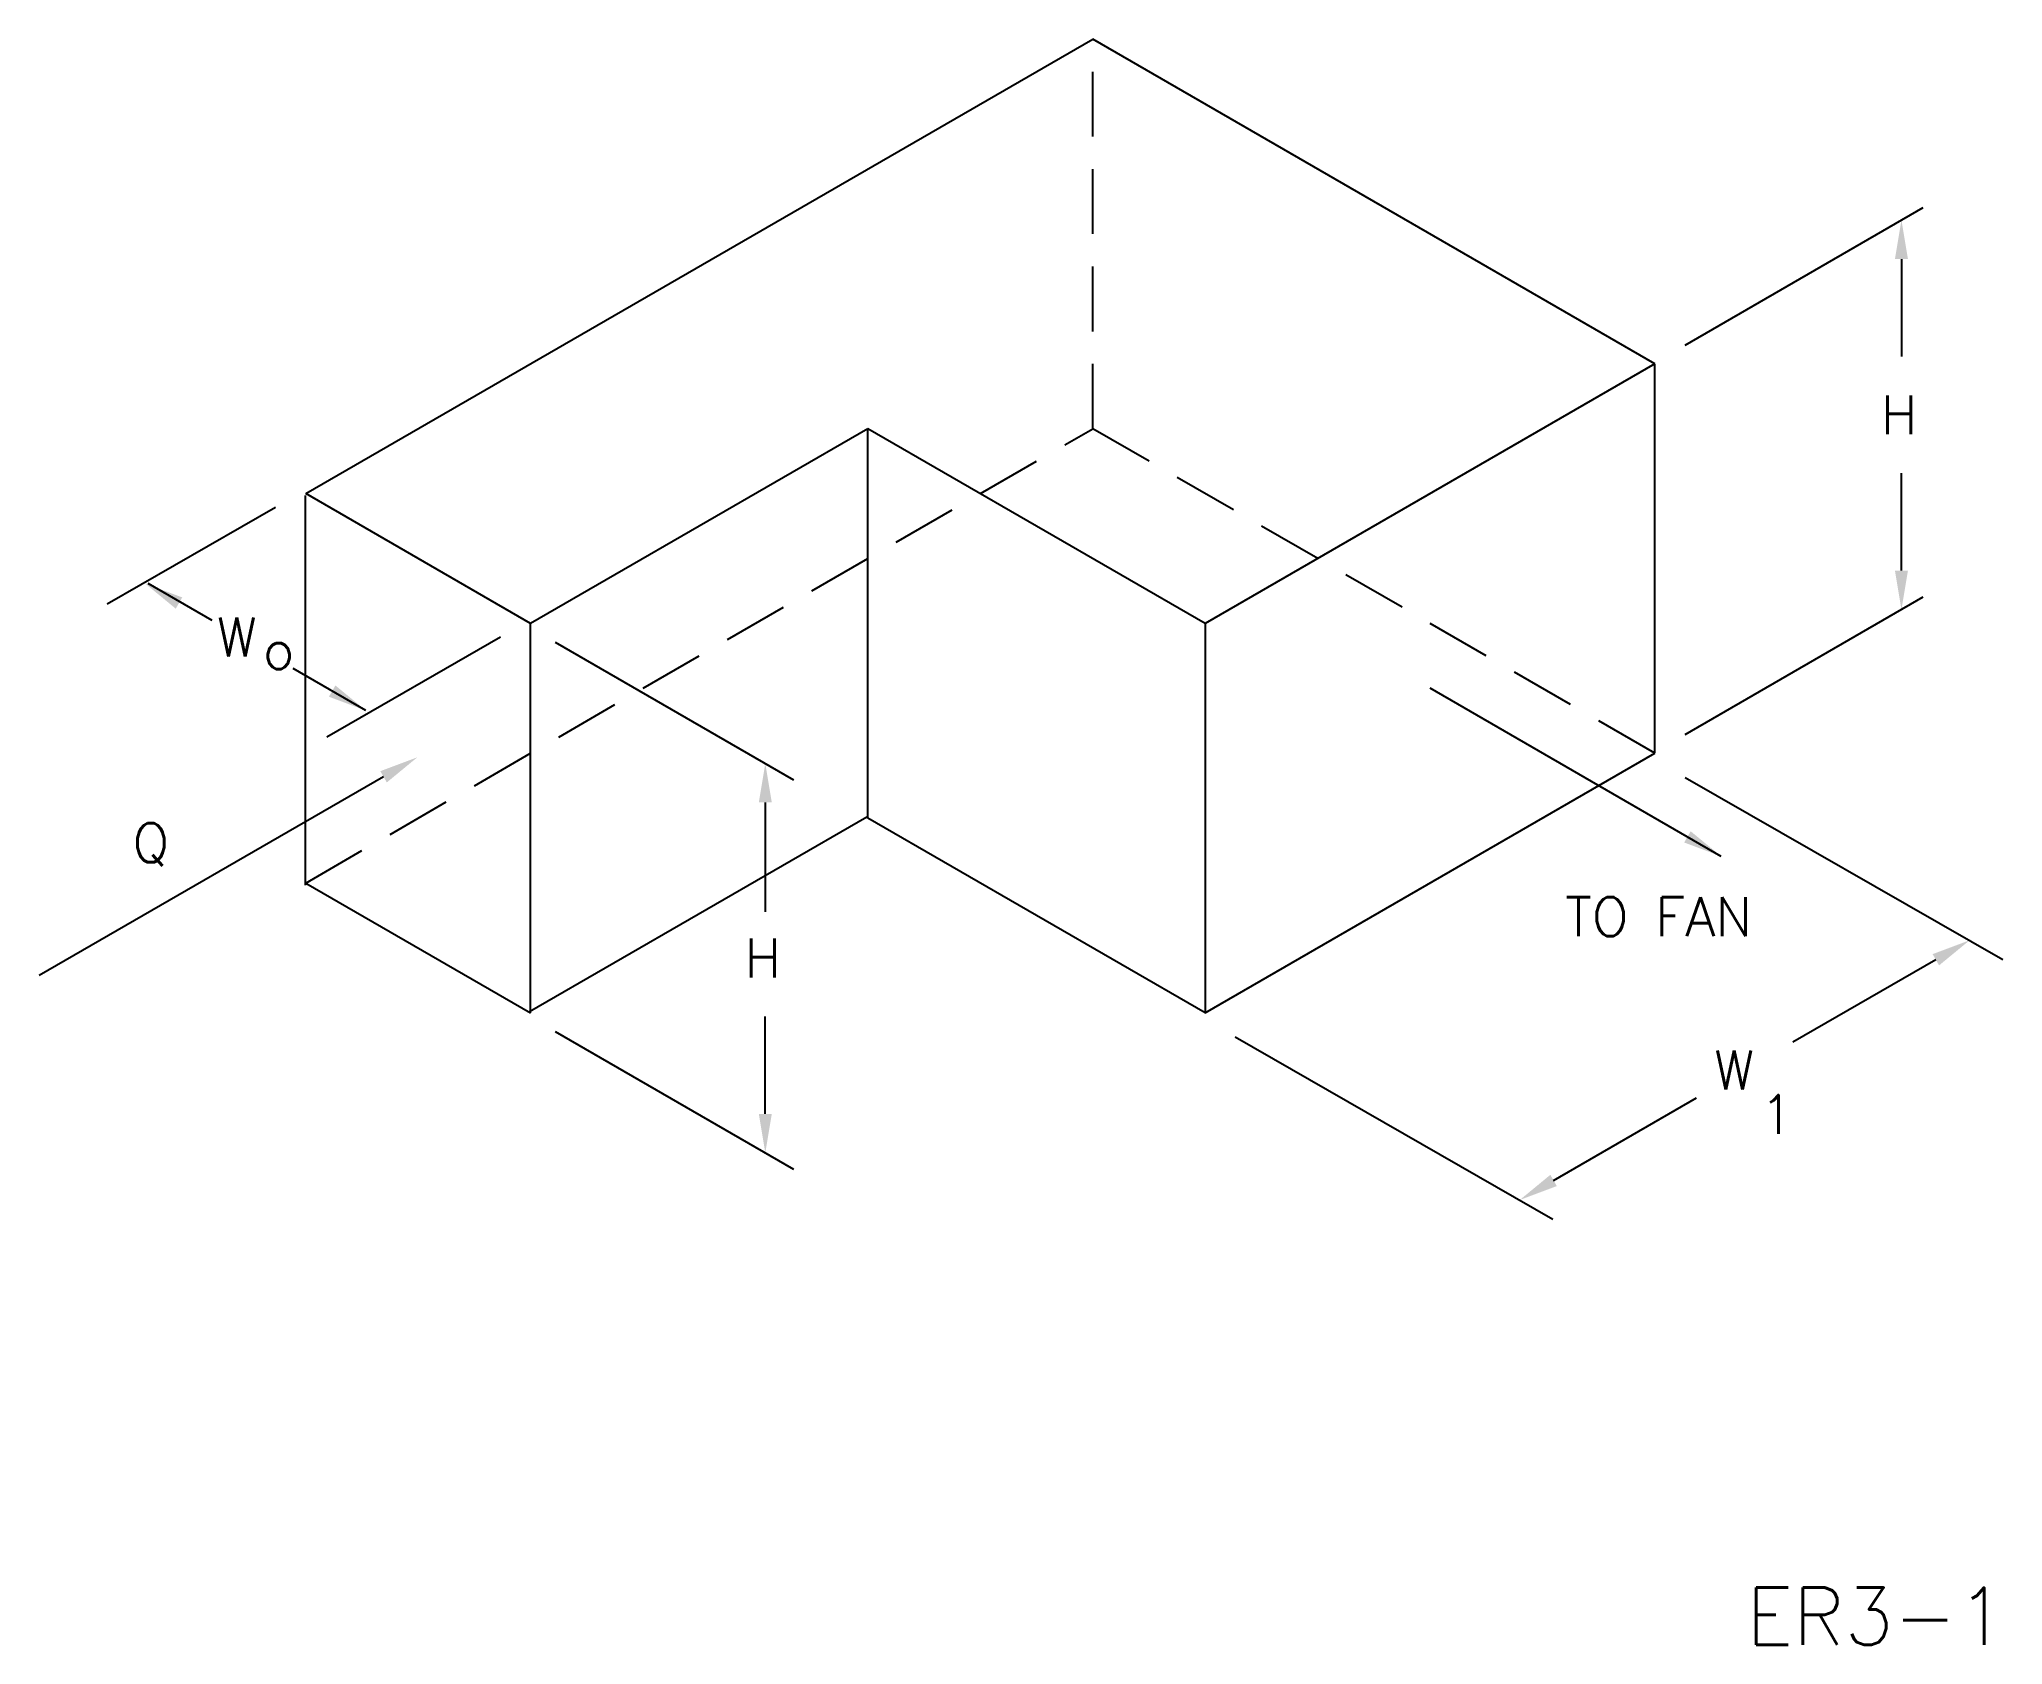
# Model space of a CAD drawing. Extents: x 1.65 to 9.22, y 1.26 to 7.45.
import ezdxf

# ---------------------------------------------------------------- set-up
doc = ezdxf.new("R2010")
doc.units = 0
doc.header["$MEASUREMENT"] = 0
doc.linetypes.add('HIDDEN', pattern=[0.375, 0.25, -0.125])
doc.layers.get('0').update_dxf_attribs({"linetype": 'CONTINUOUS'})
doc.layers.add('NUMBER', color=7, linetype='CONTINUOUS')
doc.styles.add('ROMANS', font='romans')

msp = doc.modelspace()

# ---------------------------------------------------------------- linework, layer by layer
for p, q in [((2.6798, 5.6964), (5.7109, 7.4464)), ((7.8759, 6.1964), (5.7109, 7.4464)), ((7.9917, 6.2687), (8.9091, 6.7983)), ((8.825, 6.5998), (8.825, 6.2248)), ((7.8759, 6.1964), (6.1439, 5.1964)), ((7.8759, 4.6964), (7.8759, 6.1964)), ((4.8449, 5.9464), (3.5458, 5.1964)), ((6.1439, 5.1964), (4.8449, 5.9464)), ((4.8449, 4.4464), (4.8449, 5.9464)), ((8.825, 5.3998), (8.825, 5.7748)), ((2.6777, 5.6888), (2.6777, 4.1888)), ((3.5458, 5.1964), (2.6798, 5.6964)), ((2.564, 5.6434), (1.9155, 5.2702)), ((2.3192, 5.2082), (2.073, 5.3503)), ((7.9917, 4.7687), (8.9091, 5.2983)), ((3.4301, 5.1434), (2.7607, 4.7581)), ((3.5458, 3.6964), (3.5458, 5.1964)), ((6.1439, 5.1964), (6.1439, 3.6964)), ((3.641, 5.124), (4.5584, 4.5944)), ((2.9116, 4.8608), (2.6321, 5.0222)), ((8.1307, 4.2993), (7.0099, 4.9464)), ((6.1439, 3.6964), (7.8759, 4.6964)), ((2.9797, 4.6057), (1.6538, 3.8402)), ((7.9917, 4.6035), (9.215, 3.9022)), ((4.4497, 4.5072), (4.4497, 4.1322)), ((4.8404, 4.4508), (3.5414, 3.7008)), ((6.1439, 3.6964), (4.8449, 4.4464)), ((2.6798, 4.1964), (3.5458, 3.6964)), ((4.4497, 4.1322), (4.4497, 4.0858)), ((8.9575, 3.9009), (8.4072, 3.5832)), ((4.4497, 3.3072), (4.4497, 3.6822)), ((3.641, 3.624), (4.5584, 3.0944)), ((6.2597, 3.6035), (7.483, 2.9022)), ((7.4853, 3.0509), (8.0356, 3.3686))]:
    msp.add_line(p, q)
at = {"linetype": 'HIDDEN'}
for p, q in [((5.7109, 5.9464), (5.7109, 7.4464)), ((2.6798, 4.1964), (5.7109, 5.9464)), ((7.8759, 4.6964), (5.7109, 5.9464))]:
    msp.add_line(p, q, dxfattribs=at)
for points in [[(8.8, 6.5998), (8.85, 6.5998), (8.825, 6.7498)], [(8.8, 5.3998), (8.85, 5.3998), (8.825, 5.2498)], [(2.1794, 5.2532), (2.2044, 5.2965), (2.062, 5.3498)], [(2.7692, 4.9141), (2.7942, 4.9574), (2.9116, 4.8608)], [(2.9672, 4.6273), (2.9922, 4.584), (3.1096, 4.6807)], [(4.4747, 4.5072), (4.4247, 4.5072), (4.4497, 4.6572)], [(7.9883, 4.3526), (8.0133, 4.3959), (8.1307, 4.2993)], [(8.97, 3.8793), (8.945, 3.9226), (9.0874, 3.9759)], [(4.4747, 3.3072), (4.4247, 3.3072), (4.4497, 3.1572)], [(7.4978, 3.0293), (7.4728, 3.0726), (7.3554, 2.9759)]]:
    msp.add_solid(points)

# ---------------------------------------------------------------- texts
at = {"style": 'ROMANS'}
for s, p in [('H', (8.7453, 5.9248)), ('W', (2.3379, 5.0686)), ('o', (2.5147, 5.0207)), ('Q', (2.013, 4.2765)), ('TO FAN', (7.5298, 3.9921)), ('H', (4.37, 3.8322)), ('W', (8.1035, 3.4009)), ('1', (8.2803, 3.2299))]:
    msp.add_text(s, height=0.15, dxfattribs=at).set_placement(p)
at = {"layer": 'NUMBER', "style": 'ROMANS'}
msp.add_text('ER3-1', height=0.22, dxfattribs=at).set_placement((8.2284, 1.2627))

doc.saveas('drawing.dxf')
